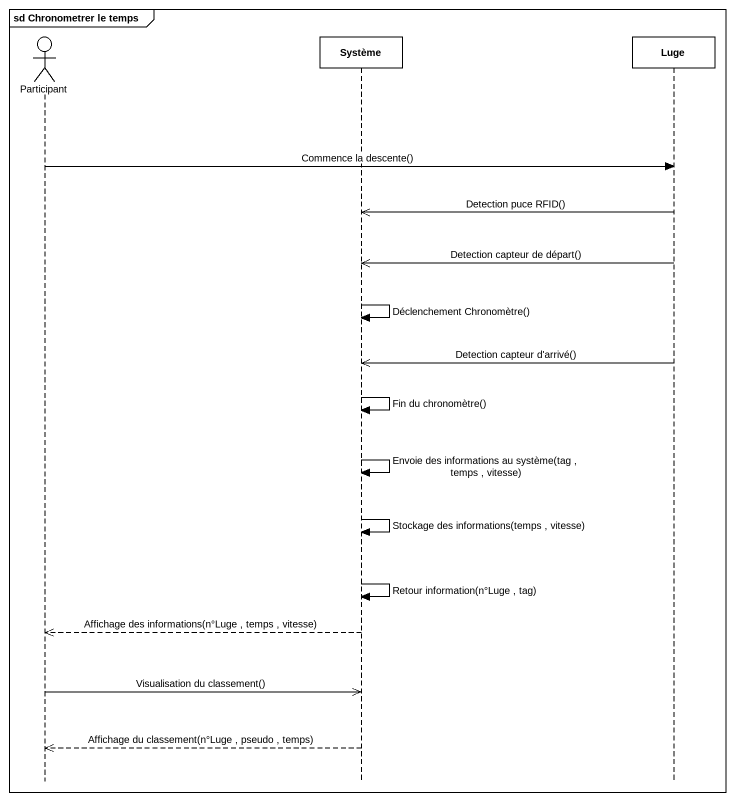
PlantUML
@startuml
mainframe sd Chronometrer le temps
hide footbox
actor "Participant" as Participant_
participant Système
participant Luge

Participant_ -> Luge : Commence la descente()
Luge ->> Système : Detection puce RFID()
Luge ->> Système : Detection capteur de départ()
Système -> Système : Déclenchement Chronomètre()
Luge ->> Système : Detection capteur d'arrivé()
Système -> Système : Fin du chronomètre()
Système -> Système : Envoie des informations au système(tag , temps , vitesse)
Système -> Système : Stockage des informations(temps , vitesse)
Système -> Système : Retour information(n°Luge , tag)
Système -->> Participant_ : Affichage des informations(n°Luge , temps , vitesse)
Participant_ ->> Système : Visualisation du classement()
Système -->> Participant_ : Affichage du classement(n°Luge , pseudo , temps)
@enduml
